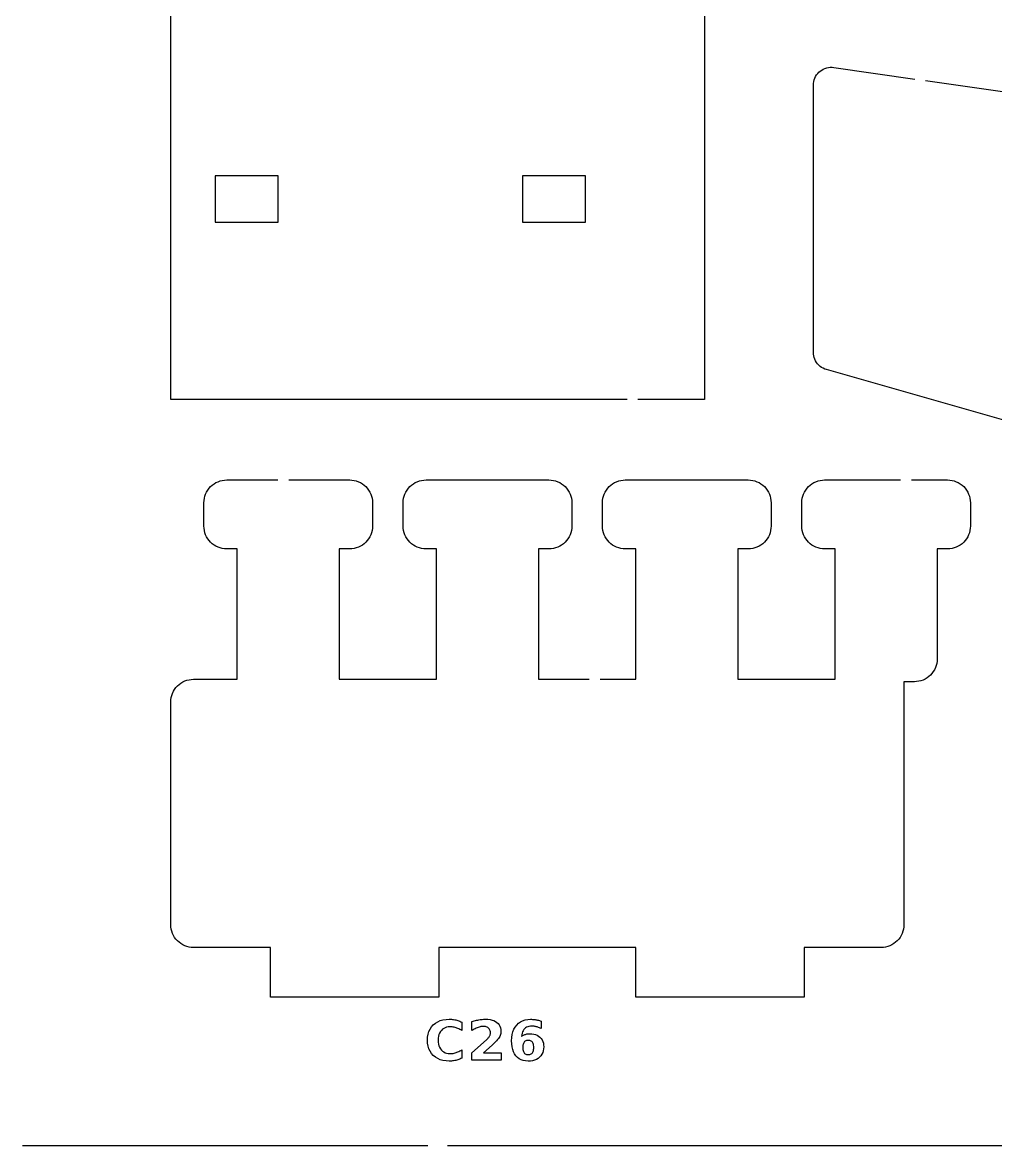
# Model space of a CAD drawing. Header units: millimetres. Extents: x 0 to 300, y 5 to 290.
# Drawn here: x 0 to 58.6, y 150 to 217.6 of the extents above; entities that cross this region are included whole.
import ezdxf

# ---------------------------------------------------------------- set-up
doc = ezdxf.new("R2010")
doc.units = ezdxf.units.MM
doc.layers.add('CUT', color=1, linetype='CONTINUOUS')
doc.layers.add('ENGRAVE', color=5, linetype='CONTINUOUS')

msp = doc.modelspace()

# ---------------------------------------------------------------- linework, layer by layer
at = {"layer": 'CUT', "color": 1}
for points in [[(36.4, 194.925), (8.925, 194.925), (8.925, 219.075), (12.85, 219.075)], [(13.5, 219.075), (41.075, 219.075), (41.075, 194.925), (37.05, 194.925)], [(70.6166, 190.3744), (48.4029, 196.7212), (48.3035, 196.755), (48.2063, 196.7993), (48.1139, 196.853), (48.0273, 196.9156), (47.9474, 196.9865), (47.8749, 197.065), (47.8106, 197.1503), (47.755, 197.2416), (47.7088, 197.3379), (47.6724, 197.4384), (47.6461, 197.5419), (47.6302, 197.6476), (47.625, 197.7524), (47.625, 213.8489), (47.6304, 213.9551), (47.6467, 214.0622), (47.6736, 214.167), (47.711, 214.2686), (47.7584, 214.3659), (47.8154, 214.458), (47.8814, 214.5439), (47.9556, 214.6227), (48.0374, 214.6936), (48.1259, 214.756), (48.2202, 214.8091), (48.3194, 214.8525), (48.4225, 214.8856), (48.5284, 214.9083), (48.636, 214.9202), (48.7442, 214.9212), (48.8502, 214.9115), (53.7296, 214.2144)], [(54.373, 214.1225), (74.8538, 211.1966)], [(53.5224, 190.075), (55.7018, 190.075), (55.8348, 190.0685), (55.9683, 190.0487), (56.0992, 190.0159), (56.2262, 189.9704), (56.3482, 189.9127), (56.464, 189.8433), (56.5723, 189.763), (56.6723, 189.6723), (56.763, 189.5723), (56.8433, 189.464), (56.9127, 189.3482), (56.9704, 189.2262), (57.0159, 189.0992), (57.0487, 188.9683), (57.0685, 188.8348), (57.075, 188.7018), (57.075, 187.2982), (57.0685, 187.1652), (57.0487, 187.0317), (57.0159, 186.9008), (56.9704, 186.7738), (56.9127, 186.6518), (56.8433, 186.536), (56.763, 186.4277), (56.6723, 186.3277), (56.5723, 186.237), (56.464, 186.1567), (56.3482, 186.0873), (56.2262, 186.0296), (56.0992, 185.9841), (55.9683, 185.9513), (55.8348, 185.9315), (55.7018, 185.925), (55.075, 185.925), (55.075, 179.2982), (55.0685, 179.1652), (55.0487, 179.0317), (55.0159, 178.9008), (54.9704, 178.7738), (54.9127, 178.6518), (54.8433, 178.536), (54.763, 178.4277), (54.6723, 178.3277), (54.5723, 178.237), (54.464, 178.1567), (54.3482, 178.0873), (54.2262, 178.0296), (54.0992, 177.9841), (53.9683, 177.9513), (53.8348, 177.9315), (53.7018, 177.925), (53.075, 177.925), (53.075, 163.2982), (53.0685, 163.1652), (53.0487, 163.0317), (53.0159, 162.9008), (52.9704, 162.7738), (52.9127, 162.6518), (52.8433, 162.536), (52.763, 162.4277), (52.6723, 162.3277), (52.5723, 162.237), (52.464, 162.1567), (52.3482, 162.0873), (52.2262, 162.0296), (52.0992, 161.9841), (51.9683, 161.9513), (51.8348, 161.9315), (51.7018, 161.925), (47.075, 161.925), (47.075, 158.925), (36.925, 158.925), (36.925, 161.925), (25.075, 161.925), (25.075, 158.925), (14.925, 158.925), (14.925, 161.925), (10.2982, 161.925), (10.1652, 161.9315), (10.0317, 161.9513), (9.9008, 161.9841), (9.7738, 162.0296), (9.6518, 162.0873), (9.536, 162.1567), (9.4277, 162.237), (9.3277, 162.3277), (9.237, 162.4277), (9.1567, 162.536), (9.0873, 162.6518), (9.0296, 162.7738), (8.9841, 162.9008), (8.9513, 163.0317), (8.9315, 163.1652), (8.925, 163.2982), (8.925, 176.7018), (8.9315, 176.8348), (8.9513, 176.9683), (8.9841, 177.0992), (9.0296, 177.2262), (9.0873, 177.3482), (9.1567, 177.464), (9.237, 177.5723), (9.3277, 177.6723), (9.4277, 177.763), (9.536, 177.8433), (9.6518, 177.9127), (9.7738, 177.9704), (9.9008, 178.0159), (10.0317, 178.0487), (10.1652, 178.0685), (10.2982, 178.075), (12.925, 178.075), (12.925, 185.925), (12.2982, 185.925), (12.1652, 185.9315), (12.0317, 185.9513), (11.9008, 185.9841), (11.7738, 186.0296), (11.6518, 186.0873), (11.536, 186.1567), (11.4277, 186.237), (11.3277, 186.3277), (11.237, 186.4277), (11.1567, 186.536), (11.0873, 186.6518), (11.0296, 186.7738), (10.9841, 186.9008), (10.9513, 187.0317), (10.9315, 187.1652), (10.925, 187.2982), (10.925, 188.7018), (10.9315, 188.8348), (10.9513, 188.9683), (10.9841, 189.0992), (11.0296, 189.2262), (11.0873, 189.3482), (11.1567, 189.464), (11.237, 189.5723), (11.3277, 189.6723), (11.4277, 189.763), (11.536, 189.8433), (11.6518, 189.9127), (11.7738, 189.9704), (11.9008, 190.0159), (12.0317, 190.0487), (12.1652, 190.0685), (12.2982, 190.075), (15.3818, 190.075)], [(16.0318, 190.075), (19.7018, 190.075), (19.8348, 190.0685), (19.9683, 190.0487), (20.0992, 190.0159), (20.2262, 189.9704), (20.3482, 189.9127), (20.464, 189.8433), (20.5723, 189.763), (20.6723, 189.6723), (20.763, 189.5723), (20.8433, 189.464), (20.9127, 189.3482), (20.9704, 189.2262), (21.0159, 189.0992), (21.0487, 188.9683), (21.0685, 188.8348), (21.075, 188.7018), (21.075, 187.2982), (21.0685, 187.1652), (21.0487, 187.0317), (21.0159, 186.9008), (20.9704, 186.7738), (20.9127, 186.6518), (20.8433, 186.536), (20.763, 186.4277), (20.6723, 186.3277), (20.5723, 186.237), (20.464, 186.1567), (20.3482, 186.0873), (20.2262, 186.0296), (20.0992, 185.9841), (19.9683, 185.9513), (19.8348, 185.9315), (19.7018, 185.925), (19.075, 185.925), (19.075, 178.075), (24.925, 178.075), (24.925, 185.925), (24.2982, 185.925), (24.1652, 185.9315), (24.0317, 185.9513), (23.9008, 185.9841), (23.7738, 186.0296), (23.6518, 186.0873), (23.536, 186.1567), (23.4277, 186.237), (23.3277, 186.3277), (23.237, 186.4277), (23.1567, 186.536), (23.0873, 186.6518), (23.0296, 186.7738), (22.9841, 186.9008), (22.9513, 187.0317), (22.9315, 187.1652), (22.925, 187.2982), (22.925, 188.7018), (22.9315, 188.8348), (22.9513, 188.9683), (22.9841, 189.0992), (23.0296, 189.2262), (23.0873, 189.3482), (23.1567, 189.464), (23.237, 189.5723), (23.3277, 189.6723), (23.4277, 189.763), (23.536, 189.8433), (23.6518, 189.9127), (23.7738, 189.9704), (23.9008, 190.0159), (24.0317, 190.0487), (24.1652, 190.0685), (24.2982, 190.075), (31.7018, 190.075), (31.8348, 190.0685), (31.9683, 190.0487), (32.0992, 190.0159), (32.2262, 189.9704), (32.3482, 189.9127), (32.464, 189.8433), (32.5723, 189.763), (32.6723, 189.6723), (32.763, 189.5723), (32.8433, 189.464), (32.9127, 189.3482), (32.9704, 189.2262), (33.0159, 189.0992), (33.0487, 188.9683), (33.0685, 188.8348), (33.075, 188.7018), (33.075, 187.2982), (33.0685, 187.1652), (33.0487, 187.0317), (33.0159, 186.9008), (32.9704, 186.7738), (32.9127, 186.6518), (32.8433, 186.536), (32.763, 186.4277), (32.6723, 186.3277), (32.5723, 186.237), (32.464, 186.1567), (32.3482, 186.0873), (32.2262, 186.0296), (32.0992, 185.9841), (31.9683, 185.9513), (31.8348, 185.9315), (31.7018, 185.925), (31.075, 185.925), (31.075, 178.075), (34.1271, 178.075)], [(34.7771, 178.075), (36.925, 178.075), (36.925, 185.925), (36.2982, 185.925), (36.1652, 185.9315), (36.0317, 185.9513), (35.9008, 185.9841), (35.7738, 186.0296), (35.6518, 186.0873), (35.536, 186.1567), (35.4277, 186.237), (35.3277, 186.3277), (35.237, 186.4277), (35.1567, 186.536), (35.0873, 186.6518), (35.0296, 186.7738), (34.9841, 186.9008), (34.9513, 187.0317), (34.9315, 187.1652), (34.925, 187.2982), (34.925, 188.7018), (34.9315, 188.8348), (34.9513, 188.9683), (34.9841, 189.0992), (35.0296, 189.2262), (35.0873, 189.3482), (35.1567, 189.464), (35.237, 189.5723), (35.3277, 189.6723), (35.4277, 189.763), (35.536, 189.8433), (35.6518, 189.9127), (35.7738, 189.9704), (35.9008, 190.0159), (36.0317, 190.0487), (36.1652, 190.0685), (36.2982, 190.075), (43.7018, 190.075), (43.8348, 190.0685), (43.9683, 190.0487), (44.0992, 190.0159), (44.2262, 189.9704), (44.3482, 189.9127), (44.464, 189.8433), (44.5723, 189.763), (44.6723, 189.6723), (44.763, 189.5723), (44.8433, 189.464), (44.9127, 189.3482), (44.9704, 189.2262), (45.0159, 189.0992), (45.0487, 188.9683), (45.0685, 188.8348), (45.075, 188.7018), (45.075, 187.2982), (45.0685, 187.1652), (45.0487, 187.0317), (45.0159, 186.9008), (44.9704, 186.7738), (44.9127, 186.6518), (44.8433, 186.536), (44.763, 186.4277), (44.6723, 186.3277), (44.5723, 186.237), (44.464, 186.1567), (44.3482, 186.0873), (44.2262, 186.0296), (44.0992, 185.9841), (43.9683, 185.9513), (43.8348, 185.9315), (43.7018, 185.925), (43.075, 185.925), (43.075, 178.075), (48.925, 178.075), (48.925, 185.925), (48.2982, 185.925), (48.1652, 185.9315), (48.0317, 185.9513), (47.9008, 185.9841), (47.7738, 186.0296), (47.6518, 186.0873), (47.536, 186.1567), (47.4277, 186.237), (47.3277, 186.3277), (47.237, 186.4277), (47.1567, 186.536), (47.0873, 186.6518), (47.0296, 186.7738), (46.9841, 186.9008), (46.9513, 187.0317), (46.9315, 187.1652), (46.925, 187.2982), (46.925, 188.7018), (46.9315, 188.8348), (46.9513, 188.9683), (46.9841, 189.0992), (47.0296, 189.2262), (47.0873, 189.3482), (47.1567, 189.464), (47.237, 189.5723), (47.3277, 189.6723), (47.4277, 189.763), (47.536, 189.8433), (47.6518, 189.9127), (47.7738, 189.9704), (47.9008, 190.0159), (48.0317, 190.0487), (48.1652, 190.0685), (48.2982, 190.075), (52.8724, 190.075)], [(0, 150), (24.4, 150)], [(25.6, 150), (74.4, 150)]]:
    msp.add_lwpolyline(points, dxfattribs=at)
for points in [[(11.605, 205.605), (15.395, 205.605), (15.395, 208.395), (11.605, 208.395), (11.605, 205.605)], [(30.105, 205.605), (33.895, 205.605), (33.895, 208.395), (30.105, 208.395), (30.105, 205.605)]]:
    msp.add_lwpolyline(points, close=True, dxfattribs=at)
at = {"layer": 'ENGRAVE', "color": 5}
for points in [[(26.3309, 155.209), (26.2713, 155.1852), (26.211, 155.1639), (26.1498, 155.1451), (26.0878, 155.1287), (26.025, 155.1147), (25.9612, 155.1034), (25.8966, 155.0945), (25.831, 155.0882), (25.7646, 155.0844), (25.6972, 155.0831), (25.5018, 155.0925), (25.3205, 155.1208), (25.1532, 155.1679), (24.9999, 155.2339), (24.8606, 155.3188), (24.7353, 155.4225), (24.6269, 155.5423), (24.5382, 155.6755), (24.4692, 155.8222), (24.4199, 155.9823), (24.3903, 156.1559), (24.3805, 156.3429), (24.3903, 156.5303), (24.4199, 156.7043), (24.4692, 156.8647), (24.5382, 157.0116), (24.6269, 157.145), (24.7353, 157.2649), (24.8606, 157.3686), (24.9999, 157.4534), (25.1532, 157.5194), (25.3205, 157.5665), (25.5018, 157.5948), (25.6972, 157.6043), (25.7646, 157.603), (25.831, 157.5992), (25.8966, 157.5929), (25.9612, 157.584), (26.025, 157.5726), (26.0878, 157.5587), (26.1498, 157.5423), (26.211, 157.5234), (26.2713, 157.5021), (26.3309, 157.4784), (26.3896, 157.4522), (26.4475, 157.4236), (26.4475, 156.9207), (26.3896, 156.9585), (26.332, 156.9928), (26.2746, 157.0236), (26.2175, 157.0509), (26.1607, 157.0746), (26.1041, 157.0948), (26.0472, 157.1117), (25.9893, 157.1256), (25.9303, 157.1363), (25.8704, 157.144), (25.8095, 157.1486), (25.7477, 157.1502), (25.6399, 157.1442), (25.54, 157.1263), (25.4482, 157.0964), (25.3643, 157.0547), (25.2883, 157.001), (25.2203, 156.9353), (25.1616, 156.8592), (25.1136, 156.774), (25.0763, 156.6798), (25.0496, 156.5765), (25.0336, 156.4642), (25.0282, 156.3429), (25.0336, 156.222), (25.0496, 156.1101), (25.0763, 156.0072), (25.1136, 155.9132), (25.1616, 155.8281), (25.2203, 155.752), (25.2883, 155.6864), (25.3643, 155.6327), (25.4482, 155.5909), (25.54, 155.5611), (25.6399, 155.5432), (25.7477, 155.5372), (25.8095, 155.5387), (25.8704, 155.5433), (25.9303, 155.551), (25.9893, 155.5618), (26.0472, 155.5756), (26.1041, 155.5925), (26.1607, 155.6127), (26.2175, 155.6365), (26.2746, 155.6637), (26.332, 155.6945), (26.3896, 155.7288), (26.4475, 155.7667), (26.4475, 155.2638), (26.3896, 155.2351), (26.3309, 155.209)], [(28.8237, 155.1303), (27.0577, 155.1303), (27.0577, 155.5909), (27.9448, 156.3738), (27.9827, 156.4095), (28.0171, 156.4449), (28.0481, 156.48), (28.0757, 156.5148), (28.0999, 156.5494), (28.1206, 156.5837), (28.138, 156.6182), (28.1522, 156.653), (28.1633, 156.6883), (28.1712, 156.7241), (28.176, 156.7603), (28.1775, 156.797), (28.1743, 156.8521), (28.1648, 156.9035), (28.1488, 156.9512), (28.1265, 156.9952), (28.0978, 157.0355), (28.0628, 157.072), (28.0224, 157.1039), (27.9779, 157.1299), (27.9291, 157.1502), (27.8762, 157.1646), (27.819, 157.1733), (27.7576, 157.1762), (27.708, 157.1745), (27.6569, 157.1692), (27.6042, 157.1605), (27.55, 157.1483), (27.4943, 157.1327), (27.437, 157.1135), (27.3782, 157.0909), (27.3182, 157.065), (27.2567, 157.0356), (27.1939, 157.0029), (27.1298, 156.9667), (27.0643, 156.9272), (27.0643, 157.461), (27.1346, 157.4834), (27.2048, 157.504), (27.2746, 157.5227), (27.3442, 157.5395), (27.4135, 157.5545), (27.4825, 157.5676), (27.5512, 157.5788), (27.6194, 157.588), (27.6872, 157.5951), (27.7545, 157.6002), (27.8214, 157.6032), (27.8878, 157.6043), (28.0278, 157.5989), (28.157, 157.5829), (28.2754, 157.5562), (28.383, 157.5189), (28.4797, 157.4709), (28.5657, 157.4122), (28.6396, 157.344), (28.7, 157.2673), (28.747, 157.1823), (28.7806, 157.0888), (28.8007, 156.987), (28.8074, 156.8767), (28.8046, 156.8113), (28.796, 156.7473), (28.7818, 156.6849), (28.7618, 156.6239), (28.7362, 156.5644), (28.7049, 156.5064), (28.6644, 156.446), (28.6114, 156.379), (28.5458, 156.3056), (28.4676, 156.2258), (28.3769, 156.1394), (28.2736, 156.0466), (27.7544, 155.5909), (28.8237, 155.5909), (28.8237, 155.1303)], [(31.1765, 157.071), (31.1264, 157.0922), (31.0774, 157.1113), (31.0293, 157.1283), (30.9823, 157.1431), (30.9362, 157.1559), (30.8908, 157.1665), (30.8458, 157.1753), (30.8011, 157.1821), (30.7568, 157.187), (30.7128, 157.1899), (30.6693, 157.1908), (30.5794, 157.1865), (30.4964, 157.1736), (30.4202, 157.152), (30.351, 157.1218), (30.2886, 157.0829), (30.2331, 157.0354), (30.1846, 156.9794), (30.1434, 156.9151), (30.1094, 156.8423), (30.0826, 156.7612), (30.0631, 156.6718), (30.0508, 156.574), (30.0871, 156.5995), (30.1244, 156.6227), (30.1627, 156.6438), (30.202, 156.6626), (30.2422, 156.6792), (30.2835, 156.6936), (30.3259, 156.7058), (30.3696, 156.7158), (30.4145, 156.7235), (30.4608, 156.7291), (30.5082, 156.7324), (30.557, 156.7335), (30.6772, 156.7274), (30.7894, 156.7093), (30.8937, 156.679), (30.9899, 156.6366), (31.0781, 156.582), (31.1584, 156.5154), (31.2282, 156.4389), (31.2854, 156.355), (31.3299, 156.2635), (31.3616, 156.1645), (31.3807, 156.0581), (31.387, 155.9441), (31.3799, 155.8182), (31.3586, 155.701), (31.3232, 155.5923), (31.2735, 155.4923), (31.2096, 155.401), (31.1315, 155.3183), (31.0415, 155.2464), (30.9418, 155.1876), (30.8324, 155.1419), (30.7134, 155.1092), (30.5847, 155.0896), (30.4463, 155.0831), (30.2944, 155.092), (30.1543, 155.1186), (30.0262, 155.1631), (29.9099, 155.2252), (29.8055, 155.3052), (29.713, 155.4029), (29.6337, 155.517), (29.5688, 155.6459), (29.5183, 155.7897), (29.4823, 155.9483), (29.4607, 156.1219), (29.4534, 156.3103), (29.4619, 156.5039), (29.4872, 156.6831), (29.5293, 156.848), (29.5884, 156.9986), (29.6642, 157.1348), (29.757, 157.2568), (29.8644, 157.3619), (29.9844, 157.448), (30.1169, 157.5149), (30.2619, 157.5628), (30.4195, 157.5914), (30.5895, 157.601), (30.6451, 157.6003), (30.7002, 157.5981), (30.7547, 157.5945), (30.8087, 157.5894), (30.8621, 157.5829), (30.915, 157.575), (30.9676, 157.5656), (31.0199, 157.5547), (31.0721, 157.5424), (31.1241, 157.5287), (31.1759, 157.5135), (31.2275, 157.4968), (31.2275, 157.0476), (31.1765, 157.071)], [(30.3523, 156.318), (30.309, 156.3032), (30.2701, 156.2825), (30.2359, 156.2558), (30.2062, 156.2232), (30.1811, 156.1847), (30.1605, 156.1403), (30.1446, 156.09), (30.1332, 156.0337), (30.1263, 155.9715), (30.124, 155.9034), (30.1263, 155.8353), (30.1332, 155.7731), (30.1446, 155.7168), (30.1605, 155.6665), (30.1811, 155.6221), (30.2062, 155.5836), (30.2359, 155.551), (30.2701, 155.5244), (30.309, 155.5036), (30.3523, 155.4888), (30.4003, 155.4799), (30.4528, 155.477), (30.5058, 155.4799), (30.5542, 155.4888), (30.5979, 155.5036), (30.6369, 155.5244), (30.6713, 155.551), (30.701, 155.5836), (30.7261, 155.6221), (30.7467, 155.6665), (30.7626, 155.7168), (30.7741, 155.7731), (30.7809, 155.8353), (30.7832, 155.9034), (30.7809, 155.9715), (30.7741, 156.0337), (30.7626, 156.09), (30.7467, 156.1403), (30.7261, 156.1847), (30.701, 156.2232), (30.6713, 156.2558), (30.6369, 156.2825), (30.5979, 156.3032), (30.5542, 156.318), (30.5058, 156.3269), (30.4528, 156.3298), (30.4003, 156.3269), (30.3523, 156.318)]]:
    msp.add_lwpolyline(points, close=True, dxfattribs=at)

doc.saveas('drawing.dxf')
